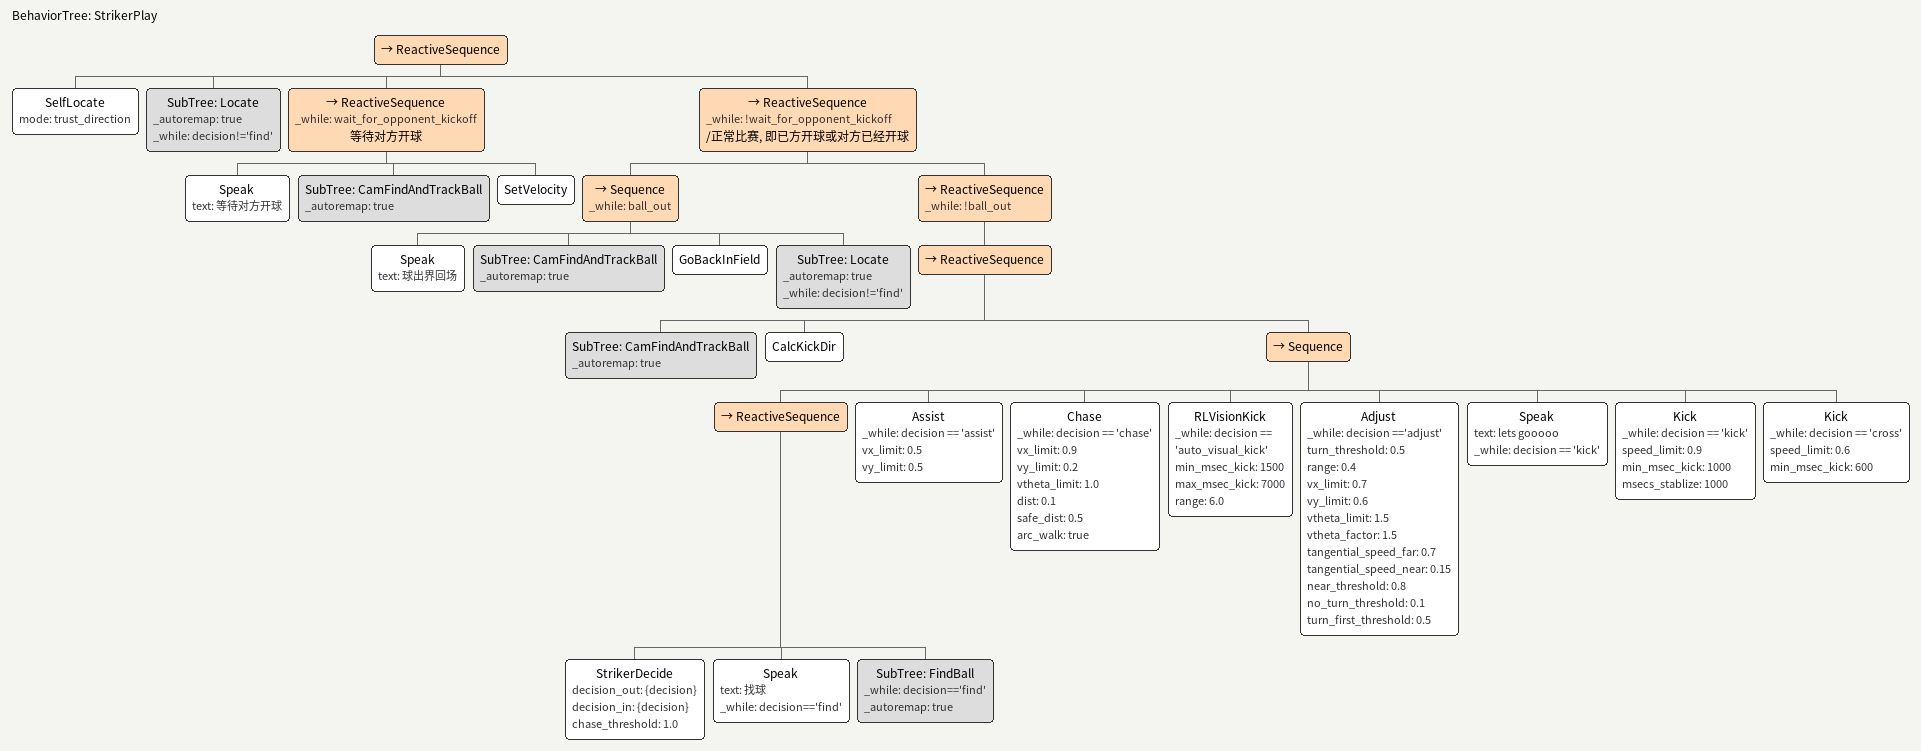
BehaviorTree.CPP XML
<root BTCPP_format="4" >
   <include path="./subtree_cam_find_and_track_ball.xml" />
   <include path="./subtree_find_ball.xml" />
   <include path="./subtree_locate.xml" />
   <BehaviorTree ID="StrikerPlay">
      <ReactiveSequence>
         <SelfLocate mode="trust_direction" />
         <SubTree ID="Locate" _autoremap="true" _while="decision!='find'" />
         <ReactiveSequence _while="wait_for_opponent_kickoff" name="等待对方开球">
            <!-- DEBUG_VOICE_START -->
            <Speak text="等待对方开球" />
            <!-- DEBUG_VOICE_END -->
            <SubTree ID="CamFindAndTrackBall" _autoremap="true" />
            <SetVelocity />
         </ReactiveSequence>
         <ReactiveSequence _while="!wait_for_opponent_kickoff" name="/正常比赛, 即已方开球或对方已经开球">
            <Sequence _while="ball_out">
               <!-- DEBUG_VOICE_START -->
               <Speak text="球出界回场" />
               <!-- DEBUG_VOICE_END -->
               <SubTree ID="CamFindAndTrackBall" _autoremap="true" />
               <GoBackInField />
               <SubTree ID="Locate" _autoremap="true" _while="decision!='find'" />
            </Sequence>
            <ReactiveSequence _while="!ball_out">
               <ReactiveSequence >
                  <SubTree ID="CamFindAndTrackBall" _autoremap="true" />
                  <CalcKickDir />
                  <Sequence>
                     <ReactiveSequence>
                        <StrikerDecide decision_out="{decision}" decision_in="{decision}" chase_threshold="1.0" />
                        <!-- DEBUG_VOICE_START -->
                        <Speak text="找球" _while="decision=='find'" />
                        <!-- DEBUG_VOICE_END -->
                        <SubTree ID="FindBall" _while="decision=='find'" _autoremap="true" />
                     </ReactiveSequence>
                        <Assist _while="decision == 'assist'" vx_limit = "0.5" vy_limit="0.5" />
                        <Chase   _while="decision == 'chase'"  vx_limit="0.9"  vy_limit="0.2"  vtheta_limit="1.0"  dist="0.1" safe_dist="0.5" arc_walk="true" />
                        <RLVisionKick _while="decision == 'auto_visual_kick'" min_msec_kick="1500" max_msec_kick="7000" range="6.0"/>
                        <Adjust _while="decision =='adjust'" turn_threshold="0.5" range="0.4" vx_limit="0.7" vy_limit="0.6" vtheta_limit="1.5" vtheta_factor="1.5" tangential_speed_far="0.7" tangential_speed_near="0.15" near_threshold="0.8" no_turn_threshold="0.1" turn_first_threshold="0.5" />
                        <!-- DEBUG_VOICE_START -->
                        <Speak text="lets gooooo" _while="decision == 'kick'" />
                        <!-- DEBUG_VOICE_END -->
                        <Kick _while="decision == 'kick'" speed_limit="0.9" min_msec_kick="1000" msecs_stablize="1000"/>
                        <Kick _while="decision == 'cross'" speed_limit="0.6" min_msec_kick="600"/>
                  </Sequence>
               </ReactiveSequence>
            </ReactiveSequence>
         </ReactiveSequence>
      </ReactiveSequence>
   </BehaviorTree>
</root>
